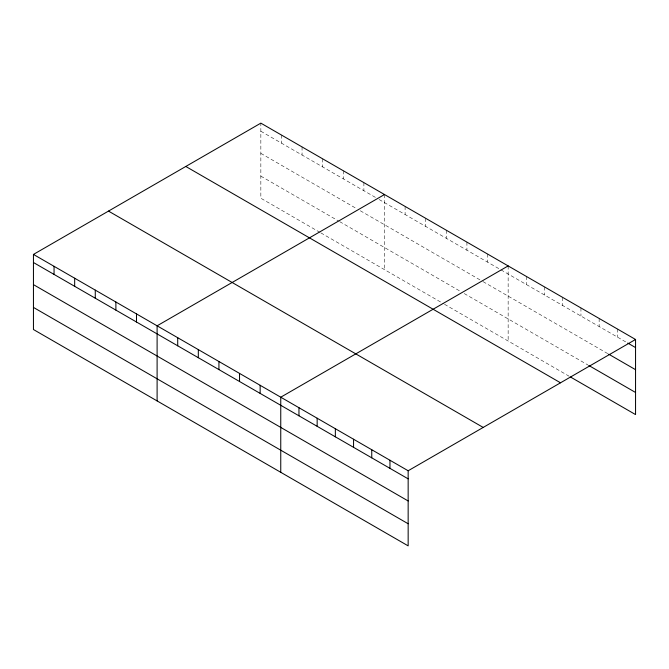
<?xml version="1.0" encoding="UTF-8"?>
<svg xmlns="http://www.w3.org/2000/svg" width="669" height="669" viewBox="0 0 669 669"><rect width="100%" height="100%" fill="white"/><g stroke="black" fill="none" stroke-linecap="round" stroke-linejoin="round"><path stroke-width="0.5" stroke-dasharray="3.35 2.51" d="M319.983 232.386L260.843 198.241L260.843 123.138M260.843 131.233L375.535 197.455M379.122 199.521L500.086 269.356M500.981 269.875L626.886 342.57M260.843 153.352L356.719 208.703M360.307 210.768L482.165 281.122M483.06 281.641L607.82 353.667M260.843 176.131L338.798 221.138M339.693 221.656L460.657 291.492M464.244 293.566L587.884 364.948M320.877 232.904L443.639 303.776M444.534 304.295L569.687 376.547M617.353 328.964L617.353 337.059M599.148 318.452L599.148 326.556M580.951 307.949L580.951 316.044M562.746 297.437L562.746 305.541M544.549 286.934L544.549 295.029M526.352 276.422L526.352 284.526M508.147 265.919L508.147 341.023M487.542 254.019L487.542 262.114M466.929 242.119L466.929 250.223M446.323 230.22L446.323 238.323M425.718 218.328L425.718 226.423M405.105 206.428L405.105 214.523M384.499 194.528L384.499 269.632M363.886 182.629L363.886 190.724M343.281 170.729L343.281 178.832M322.667 158.829L322.667 166.932M302.062 146.937L302.062 155.032M281.457 135.038L281.457 143.133"/><path stroke-width="1" d="M33.45 254.421L408.157 470.759L408.157 545.862L33.45 329.524L33.45 254.421L260.843 123.138L635.55 339.476L635.55 414.579L570.548 377.048M384.499 194.528L157.106 325.811L157.106 400.915M508.147 265.919L280.754 397.202L280.754 472.306M408.157 470.759L635.55 339.476M627.748 343.063L635.55 347.571M608.681 354.169L635.55 369.681M588.753 365.45L635.55 392.469M185.806 166.464L560.513 382.793M108.487 211.095L483.194 427.432M33.45 262.516L408.157 478.853M33.45 284.634L408.157 500.964M33.45 307.414L408.157 523.752M389.96 460.247L389.96 468.35M371.755 449.744L371.755 457.839M353.558 439.232L353.558 447.327M335.353 428.729L335.353 436.824M317.156 418.217L317.156 426.312M298.959 407.714L298.959 415.809M260.149 385.302L260.149 393.405M239.535 373.402L239.535 381.506M218.93 361.511L218.93 369.606M198.317 349.611L198.317 357.706M177.711 337.711L177.711 345.806M136.493 313.912L136.493 322.015M115.888 302.012L115.888 310.115M95.274 290.12L95.274 298.215M74.669 278.22L74.669 286.315M54.055 266.321L54.055 274.415"/></g></svg>
